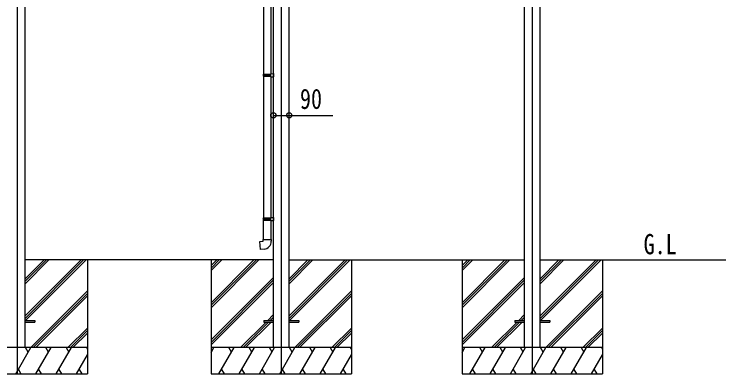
# Model space of a CAD drawing. Units: millimetres, scale not verified. Extents: x -14718 to 14718, y -10395 to 10395.
# Drawn here: x -3562 to 459, y -5488 to -3435 of the extents above; entities that cross this region are included whole.
import ezdxf
from ezdxf.enums import TextEntityAlignment as Align

# ---------------------------------------------------------------- set-up
doc = ezdxf.new("R2010")
doc.units = ezdxf.units.MM
doc.header["$LTSCALE"] = 40
for name, color, linetype in [('0-2_USER1', 3, 'Continuous'), ('0-3_YKK_12', 2, 'Continuous'), ('0-4_YKK_13', 4, 'Continuous'), ('0-5_YKK_A1', 4, 'Continuous'), ('0-6_YKK_D', 6, 'Continuous')]:
    doc.layers.add(name, color=color, linetype=linetype)
doc.styles.add('ＭＳ ゴシック', font='')
doc.styles.get('ＭＳ ゴシック').set_extended_font_data('MS Gothic')

msp = doc.modelspace()

# ---------------------------------------------------------------- linework, layer by layer
at = {"layer": '0-3_YKK_12'}
for p, q in [((-3543.23, -2743.93), (-3543.23, -5487.5)), ((-2037.23, -2743.93), (-2037.23, -5487.5)), ((-605.23, -2743.93), (-605.23, -5487.5))]:
    msp.add_line(p, q, dxfattribs=at)
at = {"layer": '0-4_YKK_13'}
for p, q in [((-2138.43, -3013.57), (-2138.43, -3777.45)), ((-2096.43, -3016.13), (-2096.43, -3774.89)), ((-2140.43, -3779.45), (-2139.43, -3777.45)), ((-2140.43, -3779.45), (-2096.43, -3779.45)), ((-2140.43, -3779.45), (-2140.43, -3787.45)), ((-2139.43, -3777.45), (-2096.43, -3777.45)), ((-2100.9, -3779.45), (-2101.33, -3777.45)), ((-2098.43, -3774.95), (-2082.43, -3774.47)), ((-2098.43, -3776.95), (-2098.43, -3774.95)), ((-2098.43, -3776.95), (-2096.43, -3776.95)), ((-2082.43, -3774.47), (-2082.43, -3792.42)), ((-2140.43, -3787.45), (-2096.43, -3787.45)), ((-2140.43, -3787.45), (-2139.43, -3789.45)), ((-2139.43, -3789.45), (-2096.43, -3789.45)), ((-2138.43, -3789.45), (-2138.43, -4597.94)), ((-2098.43, -3791.95), (-2098.43, -3789.95)), ((-2098.43, -3791.95), (-2082.43, -3792.42)), ((-2096.43, -3792), (-2096.43, -4595.38)), ((-2140.43, -4599.94), (-2139.43, -4597.94)), ((-2140.43, -4599.94), (-2096.43, -4599.94)), ((-2140.43, -4599.94), (-2140.43, -4607.94)), ((-2140.43, -4607.94), (-2096.43, -4607.94)), ((-2140.43, -4607.94), (-2139.43, -4609.94)), ((-2139.43, -4597.94), (-2096.43, -4597.94)), ((-2139.43, -4609.94), (-2096.43, -4609.94)), ((-2138.43, -4719.94), (-2138.43, -4609.94)), ((-2100.9, -4599.94), (-2101.33, -4597.94)), ((-2098.43, -4595.44), (-2082.43, -4594.97)), ((-2098.43, -4597.44), (-2098.43, -4595.44)), ((-2098.43, -4597.44), (-2096.43, -4597.44)), ((-2098.43, -4612.44), (-2098.43, -4610.44)), ((-2098.43, -4612.44), (-2082.43, -4612.91)), ((-2096.43, -4612.5), (-2096.43, -4719.94)), ((-2082.43, -4594.97), (-2082.43, -4612.5)), ((-2140.43, -4719.94), (-2094.43, -4719.94)), ((-2140.43, -4729.94), (-2140.43, -4719.94)), ((-2094.43, -4719.94), (-2094.43, -4730.86)), ((-3498.23, -5183), (-3443.43, -5183)), ((-3443.43, -5183), (-3443.43, -5192)), ((-2137.63, -5183), (-2137.63, -5192)), ((-2137.63, -5183), (-2082.83, -5183)), ((-1992.43, -5183), (-1937.63, -5183)), ((-1937.63, -5183), (-1937.63, -5192)), ((-705.43, -5183), (-705.43, -5192)), ((-705.43, -5183), (-650.63, -5183)), ((-560.23, -5183), (-505.43, -5183)), ((-505.43, -5183), (-505.43, -5192)), ((-3498.23, -5192), (-3443.43, -5192)), ((-2137.63, -5192), (-2082.83, -5192)), ((-1992.43, -5192), (-1937.63, -5192)), ((-705.43, -5192), (-650.63, -5192)), ((-560.23, -5192), (-505.43, -5192))]:
    msp.add_line(p, q, dxfattribs=at)
for points in [[(-2100.9, -3779.45), (-2100.9, -3787.45), (-2101.33, -3789.45)], [(-2098.43, -3789.95), (-2096.43, -3789.95), (-2096.43, -3776.95)], [(-2100.9, -4599.94), (-2100.9, -4607.94), (-2101.33, -4609.94)], [(-2098.43, -4610.44), (-2096.43, -4610.44), (-2096.43, -4597.44)], [(-2135.5, -4775.69), (-2156.34, -4777.51), (-2160.35, -4731.69), (-2140.43, -4729.94)]]:
    msp.add_lwpolyline(points, dxfattribs=at)
msp.add_arc((-2139.43, -4730.86), 45, 275, 0, dxfattribs=at)
at = {"layer": '0-5_YKK_A1'}
for p, q in [((-3498.03, -5337.5), (-3498.03, -2708.5)), ((-2082.43, -5337.5), (-2082.43, -2708.5)), ((-1992.23, -5337.5), (-1992.23, -2708.5)), ((-650.43, -5337.5), (-650.43, -2708.5)), ((-560.03, -5337.5), (-560.03, -2708.5)), ((-2082.43, -4837.5), (-3498.23, -4837.5)), ((-3498.23, -5156.98), (-3178.75, -4837.5)), ((-3498.23, -5171.12), (-3164.61, -4837.5)), ((-3498.23, -4973.13), (-3362.6, -4837.5)), ((-3498.23, -4958.99), (-3376.74, -4837.5)), ((-3498.23, -4944.85), (-3390.88, -4837.5)), ((-3495.97, -5183), (-3150.46, -4837.5)), ((-3143.43, -4837.5), (-3143.43, -5487.5)), ((-2437.43, -4837.5), (-2437.43, -5487.5)), ((-2437.43, -5081.68), (-2193.25, -4837.5)), ((-2437.43, -5095.82), (-2179.1, -4837.5)), ((-2437.43, -5109.96), (-2164.96, -4837.5)), ((-2437.43, -4897.83), (-2377.09, -4837.5)), ((-2437.43, -4883.69), (-2391.24, -4837.5)), ((-2437.43, -4869.55), (-2405.38, -4837.5)), ((-1992.23, -4837.5), (-650.23, -4837.5)), ((-1992.23, -5156.98), (-1672.75, -4837.5)), ((-1992.23, -5171.12), (-1658.6, -4837.5)), ((-1992.23, -4973.13), (-1856.59, -4837.5)), ((-1992.23, -4958.99), (-1870.74, -4837.5)), ((-1992.23, -4944.85), (-1884.88, -4837.5)), ((-1989.97, -5183), (-1644.46, -4837.5)), ((-1637.43, -4837.5), (-1637.43, -5487.5)), ((-1005.43, -4837.5), (-1005.43, -5487.5)), ((-1005.43, -5081.68), (-761.25, -4837.5)), ((-1005.43, -5095.82), (-747.1, -4837.5)), ((-1005.43, -5109.96), (-732.96, -4837.5)), ((-1005.43, -4897.83), (-945.09, -4837.5)), ((-1005.43, -4883.69), (-959.24, -4837.5)), ((-1005.43, -4869.55), (-973.38, -4837.5)), ((-560.23, -4837.5), (524.81, -4837.5)), ((-560.23, -5156.98), (-240.75, -4837.5)), ((-560.23, -5171.12), (-226.6, -4837.5)), ((-560.23, -4973.13), (-424.59, -4837.5)), ((-560.23, -4958.99), (-438.74, -4837.5)), ((-560.23, -4944.85), (-452.88, -4837.5)), ((-557.97, -5183), (-212.46, -4837.5)), ((-205.43, -4837.5), (-205.43, -5487.5)), ((-2437.43, -5293.81), (-2082.63, -4939.01)), ((-1005.43, -5293.81), (-650.63, -4939.01)), ((-2437.43, -5307.95), (-2082.63, -4953.15)), ((-2437.43, -5322.09), (-2082.63, -4967.29)), ((-1005.43, -5307.95), (-650.63, -4953.15)), ((-1005.43, -5322.09), (-650.63, -4967.29)), ((-3466.62, -5337.5), (-3143.43, -5014.31)), ((-1960.62, -5337.5), (-1637.43, -5014.31)), ((-528.62, -5337.5), (-205.43, -5014.31)), ((-3452.48, -5337.5), (-3143.43, -5028.45)), ((-3438.33, -5337.5), (-3143.43, -5042.59)), ((-1946.48, -5337.5), (-1637.43, -5028.45)), ((-1932.33, -5337.5), (-1637.43, -5042.59)), ((-514.48, -5337.5), (-205.43, -5028.45)), ((-500.33, -5337.5), (-205.43, -5042.59)), ((-2114.48, -5183), (-2082.63, -5151.14)), ((-2100.34, -5183), (-2082.63, -5165.28)), ((-2086.2, -5183), (-2082.63, -5179.43)), ((-682.48, -5183), (-650.63, -5151.14)), ((-668.34, -5183), (-650.63, -5165.28)), ((-654.2, -5183), (-650.63, -5179.43)), ((-3254.49, -5337.5), (-3143.43, -5226.44)), ((-2268.98, -5337.5), (-2123.48, -5192)), ((-2254.84, -5337.5), (-2109.34, -5192)), ((-2240.7, -5337.5), (-2095.2, -5192)), ((-1748.48, -5337.5), (-1637.43, -5226.44)), ((-836.98, -5337.5), (-691.48, -5192)), ((-822.84, -5337.5), (-677.34, -5192)), ((-808.7, -5337.5), (-663.2, -5192)), ((-316.48, -5337.5), (-205.43, -5226.44)), ((-3240.34, -5337.5), (-3143.43, -5240.58)), ((-3226.2, -5337.5), (-3143.43, -5254.73)), ((-1734.34, -5337.5), (-1637.43, -5240.58)), ((-1720.2, -5337.5), (-1637.43, -5254.73)), ((-302.34, -5337.5), (-205.43, -5240.58)), ((-288.2, -5337.5), (-205.43, -5254.73)), ((-3143.43, -5337.5), (-3943.43, -5337.5)), ((-3552.27, -5487.5), (-3465.67, -5337.5)), ((-3480.67, -5363.48), (-3495.67, -5337.5)), ((-3436.8, -5487.5), (-3350.2, -5337.5)), ((-3365.2, -5363.48), (-3380.2, -5337.5)), ((-3321.33, -5487.5), (-3234.73, -5337.5)), ((-3264.73, -5337.5), (-3249.73, -5363.48)), ((-3149.26, -5337.5), (-3143.43, -5347.6)), ((-1637.43, -5337.5), (-2437.43, -5337.5)), ((-2437.43, -5365), (-2421.55, -5337.5)), ((-2392.68, -5487.5), (-2306.08, -5337.5)), ((-2321.08, -5363.48), (-2336.08, -5337.5)), ((-2277.21, -5487.5), (-2190.61, -5337.5)), ((-2205.61, -5363.48), (-2220.61, -5337.5)), ((-2161.74, -5487.5), (-2075.14, -5337.5)), ((-2090.14, -5363.48), (-2105.14, -5337.5)), ((-2046.27, -5487.5), (-1959.67, -5337.5)), ((-1974.67, -5363.48), (-1989.67, -5337.5)), ((-1930.8, -5487.5), (-1844.2, -5337.5)), ((-1859.2, -5363.48), (-1874.2, -5337.5)), ((-1815.33, -5487.5), (-1728.73, -5337.5)), ((-1758.73, -5337.5), (-1743.73, -5363.48)), ((-1643.26, -5337.5), (-1637.43, -5347.6)), ((-205.43, -5337.5), (-1005.43, -5337.5)), ((-1005.43, -5365), (-989.55, -5337.5)), ((-960.68, -5487.5), (-874.08, -5337.5)), ((-889.08, -5363.48), (-904.08, -5337.5)), ((-845.21, -5487.5), (-758.61, -5337.5)), ((-773.61, -5363.48), (-788.61, -5337.5)), ((-729.74, -5487.5), (-643.14, -5337.5)), ((-658.14, -5363.48), (-673.14, -5337.5)), ((-614.27, -5487.5), (-527.67, -5337.5)), ((-542.67, -5363.48), (-557.67, -5337.5)), ((-498.8, -5487.5), (-412.2, -5337.5)), ((-427.2, -5363.48), (-442.2, -5337.5)), ((-383.33, -5487.5), (-296.73, -5337.5)), ((-326.73, -5337.5), (-311.73, -5363.48)), ((-211.26, -5337.5), (-205.43, -5347.6)), ((-3205.86, -5487.5), (-3143.43, -5379.36)), ((-1699.86, -5487.5), (-1637.43, -5379.36)), ((-267.86, -5487.5), (-205.43, -5379.36)), ((-3537.27, -5461.52), (-3522.27, -5487.5)), ((-3421.8, -5461.52), (-3406.8, -5487.5)), ((-3306.33, -5461.52), (-3291.33, -5487.5)), ((-3190.86, -5461.52), (-3175.86, -5487.5)), ((-2377.68, -5461.52), (-2362.68, -5487.5)), ((-2262.21, -5461.52), (-2247.21, -5487.5)), ((-2146.74, -5461.52), (-2131.74, -5487.5)), ((-2031.27, -5461.52), (-2016.27, -5487.5)), ((-1915.8, -5461.52), (-1900.8, -5487.5)), ((-1800.33, -5461.52), (-1785.33, -5487.5)), ((-1684.86, -5461.52), (-1669.86, -5487.5)), ((-945.68, -5461.52), (-930.68, -5487.5)), ((-830.21, -5461.52), (-815.21, -5487.5)), ((-714.74, -5461.52), (-699.74, -5487.5)), ((-599.27, -5461.52), (-584.27, -5487.5)), ((-483.8, -5461.52), (-468.8, -5487.5)), ((-368.33, -5461.52), (-353.33, -5487.5)), ((-252.86, -5461.52), (-237.86, -5487.5)), ((-3943.43, -5487.5), (-3143.43, -5487.5)), ((-2437.43, -5487.5), (-1637.43, -5487.5)), ((-1005.43, -5487.5), (-205.43, -5487.5))]:
    msp.add_line(p, q, dxfattribs=at)
at = {"layer": '0-6_YKK_D'}
msp.add_lwpolyline([(-2082.43, -4012.5), (-1992.03, -4012.5), (-1743.73, -4012.5)], dxfattribs=at)
for centre in [(-2082.43, -4012.5), (-1992.03, -4012.5)]:
    msp.add_circle(centre, 14.88, dxfattribs=at)

# ---------------------------------------------------------------- texts
at = {"layer": '0-2_USER1', "style": 'ＭＳ ゴシック', "width": 0.8}
msp.add_text('G.L', height=115.5, dxfattribs=at).set_placement((29.8, -4839.54), align=Align.BOTTOM_LEFT)
at = {"layer": '0-6_YKK_D', "style": 'ＭＳ ゴシック', "width": 0.8}
msp.add_text('90', height=115.5, dxfattribs=at).set_placement((-1930.53, -4010.5), align=Align.BOTTOM_LEFT)

doc.saveas('drawing.dxf')
